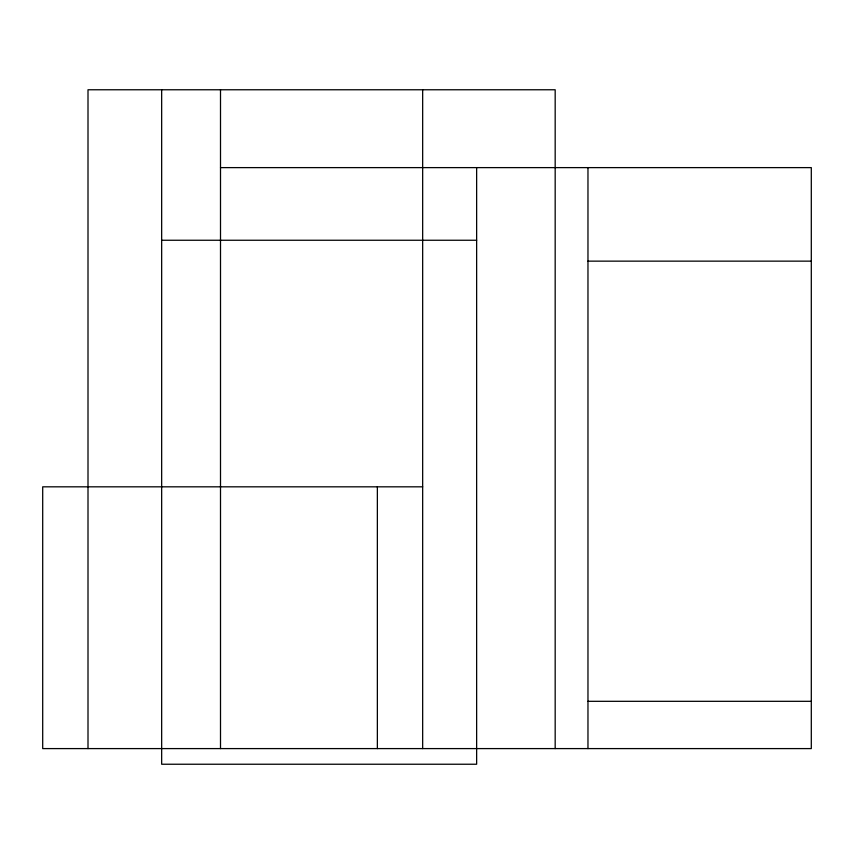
<?xml version="1.0" encoding="UTF-8"?>
<svg xmlns="http://www.w3.org/2000/svg" width="854" height="854" viewBox="0 0 854 854"><rect width="100%" height="100%" fill="white"/><g stroke="black" fill="none" stroke-linecap="round" stroke-linejoin="round"><path stroke-width="1.28" d="M220.503 167.619L811.3 167.619L811.3 748.595L42.7 748.595L42.7 486.823L422.666 486.823M161.662 240.252L476.639 240.252M587.968 261.143L811.3 261.143M587.968 701.315L811.3 701.315M587.968 167.619L587.968 748.595M555.175 748.595L555.175 89.766L88.005 89.766L88.005 748.595M476.639 167.619L476.639 764.234L161.662 764.234L161.662 89.766M422.666 89.766L422.666 748.595M377.361 486.823L377.361 748.595M220.503 89.766L220.503 748.595"/></g></svg>
